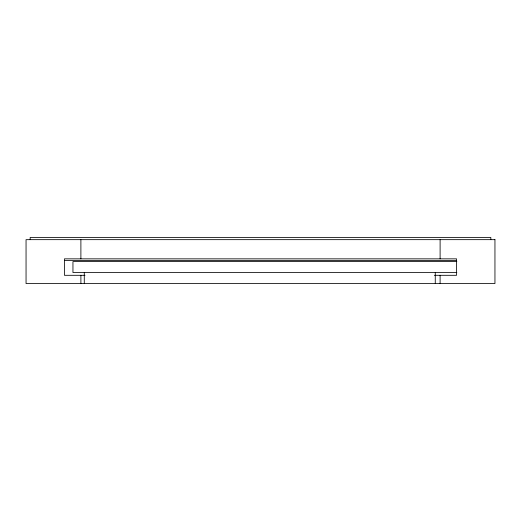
<?xml version="1.0" encoding="UTF-8"?>
<svg xmlns="http://www.w3.org/2000/svg" width="521" height="521" viewBox="0 0 521 521"><rect width="100%" height="100%" fill="white"/><g stroke="black" fill="none" stroke-linecap="round" stroke-linejoin="round"><path stroke-width="0.78" d="M64.695 260.5L456.305 260.5M456.852 261.594L72.953 261.594L72.953 272.568L456.852 272.568M85.008 275.309L64.441 275.309L64.441 258.852L456.559 258.852L456.559 275.309L434.371 275.309M490.834 239.66L490.834 237.465L30.166 237.465L30.166 239.66M440.108 239.66L440.108 258.852M440.108 275.309L440.108 283.535M435.263 272.568L435.263 283.535M84.278 272.568L84.278 283.535M80.892 239.66L80.892 258.852M80.892 275.309L80.892 283.535M494.95 239.66L26.05 239.66L26.05 283.535L494.95 283.535L494.95 239.66"/></g></svg>
